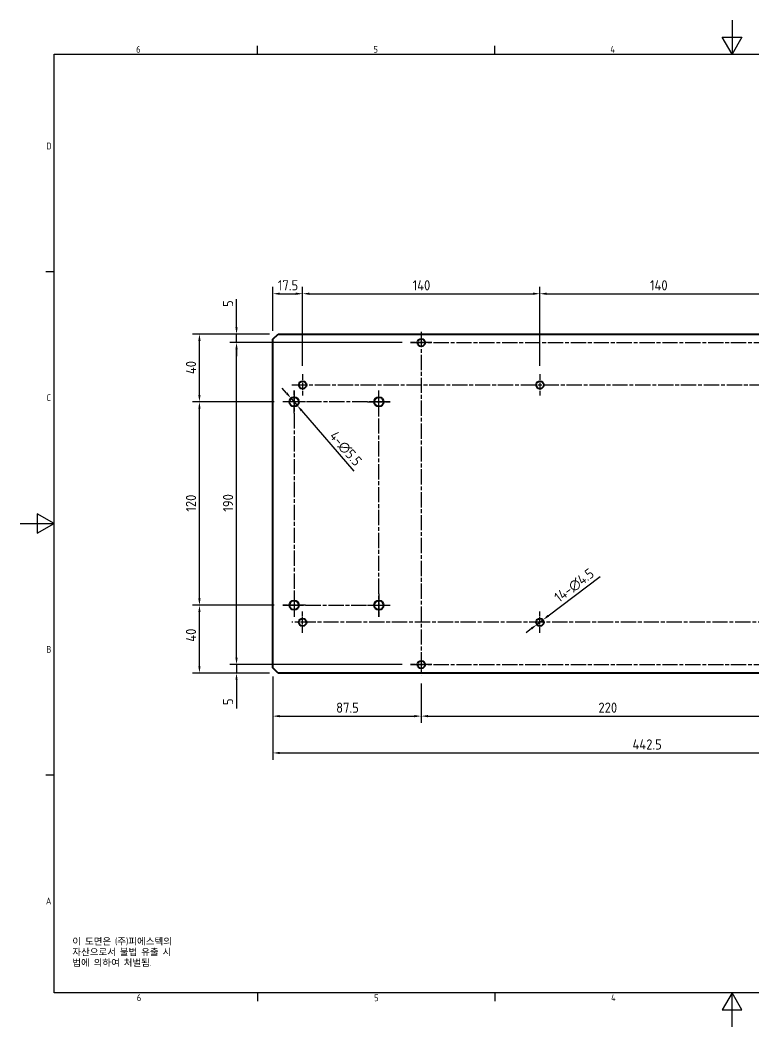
# Model space of a CAD drawing. Header units: millimetres. Extents: x 0 to 840, y 0 to 594.
# Drawn here: x 0 to 433, y 0 to 594 of the extents above; entities that cross this region are included whole.
import ezdxf

# ---------------------------------------------------------------- set-up
doc = ezdxf.new("R2010")
doc.units = ezdxf.units.MM
doc.header["$LTSCALE"] = 2
doc.linetypes.add('CHAIN', pattern=[0.3543, 0.2362, -0.0295, 0.0591, -0.0295])
doc.layers.get('0').update_dxf_attribs({"color": 3, "lineweight": 25})
for name, color, linetype, lineweight in [('가시적인 것(ISO)', 3, 'Continuous', 40), ('경계(ISO)', 7, 'Continuous', 25), ('기호(ISO)', 5, 'Continuous', 25), ('중심 표식(ISO)', 1, 'Continuous', 25), ('중심선(ISO)', 1, 'Continuous', 25), ('치수(ISO)', 2, 'Continuous', 25)]:
    doc.layers.add(name, color=color, linetype=linetype, lineweight=lineweight)
doc.styles.add('문자 텍스트_PSTEK_POSCO', font='isocp.shx')
doc.styles.add('치수 텍스트_PSTEK_POSCO', font='isocp.shx')
doc.dimstyles.new('치수_PSTEK_POSCO', dxfattribs={"dimscale": 2, "dimtxt": 3, "dimasz": 2, "dimexe": 2, "dimexo": 2.5, "dimgap": 1, "dimtad": 1, "dimrnd": 1e-08, "dimdsep": 46, "dimtxsty": '치수 텍스트_PSTEK_POSCO', "dimcen": 0.09, "dimdle": 10, "dimclrd": 7, "dimclre": 7, "dimclrt": 2, "dimadec": 1, "dimazin": 2, "dimtfac": 1, "dimtmove": 0, "dimatfit": 3, "dimfxl": 0, "dimtolj": 1, "dimlwd": -1, "dimlwe": -1, "dimarcsym": 0})

# ---------------------------------------------------------------- blocks, each defined once
blk = doc.blocks.new('경계 Default Border')
at = {"layer": '경계(ISO)'}
for p, q in [((70, 287), (70, 289.4)), ((140, 287), (140, 289.4)), ((10, 222.75), (7.6, 222.75)), ((10, 74.25), (7.6, 74.25)), ((70, 10), (70, 7.6)), ((140, 10), (140, 7.6))]:
    blk.add_line(p, q, dxfattribs=at)
at = {"layer": '경계(ISO)', "flags": 128}
for points in [[(210, 297), (210, 287), (207.11, 292), (212.89, 292), (210, 287)], [(10, 10), (10, 287), (410, 287), (410, 10), (10, 10)], [(0, 148.5), (10, 148.5), (5, 151.39), (5, 145.61), (10, 148.5)], [(210, 0), (210, 10), (207.11, 5), (212.89, 5), (210, 10)]]:
    blk.add_lwpolyline(points, dxfattribs=at)
at = {"layer": '경계(ISO)', "color": 2, "char_height": 2, "attachment_point": 7, "style": '문자 텍스트_PSTEK_POSCO'}
for s, insert in [('6', (34.22, 287.38)), ('5', (104.22, 287.38)), ('4', (174.11, 287.4)), ('D', (7.71, 258.86)), ('C', (7.82, 184.61)), ('B', (7.71, 110.36)), ('A', (7.6, 36.12)), ('6', (34.43, 7.58)), ('5', (104.43, 7.58)), ('4', (174.32, 7.6))]:
    blk.add_mtext(s, dxfattribs=dict(at, insert=insert))
blk = doc.blocks.new('*D22')
at = {"layer": 'Defpoints', "color": 0, "transparency": 16777216}
for p in [(166.64, 432.57), (149.14, 405.76), (166.64, 385.01)]:
    blk.add_point(p, dxfattribs=at)
at = {"layer": '치수(ISO)', "color": 7, "transparency": 16777216}
for p, q in [((149.14, 410.76), (149.14, 436.57)), ((166.64, 390.01), (166.64, 436.57)), ((153.14, 432.57), (162.64, 432.57))]:
    blk.add_line(p, q, dxfattribs=at)
for points in [[(153.14, 433.24), (153.14, 431.9), (149.14, 432.57)], [(162.64, 433.24), (162.64, 431.9), (166.64, 432.57)]]:
    blk.add_solid(points, dxfattribs=at)
at = {"layer": '치수(ISO)', "color": 2, "transparency": 16777216, "insert": (152.05, 437.57), "char_height": 6, "attachment_point": 4, "style": '치수 텍스트_PSTEK_POSCO'}
blk.add_mtext('\\A1;17.5', dxfattribs=at)
blk = doc.blocks.new('*D23')
at = {"layer": 'Defpoints', "color": 0, "transparency": 16777216}
for p in [(306.64, 432.57), (166.64, 385.01), (306.64, 385.01)]:
    blk.add_point(p, dxfattribs=at)
at = {"layer": '치수(ISO)', "color": 7, "transparency": 16777216}
for p, q in [((166.64, 390.01), (166.64, 436.57)), ((306.64, 390.01), (306.64, 436.57)), ((170.64, 432.57), (302.64, 432.57))]:
    blk.add_line(p, q, dxfattribs=at)
for points in [[(170.64, 433.24), (170.64, 431.9), (166.64, 432.57)], [(302.64, 433.24), (302.64, 431.9), (306.64, 432.57)]]:
    blk.add_solid(points, dxfattribs=at)
at = {"layer": '치수(ISO)', "color": 2, "transparency": 16777216, "insert": (231.56, 437.57), "char_height": 6, "attachment_point": 4, "style": '치수 텍스트_PSTEK_POSCO'}
blk.add_mtext('\\A1;140', dxfattribs=at)
blk = doc.blocks.new('*D24')
at = {"layer": 'Defpoints', "color": 0, "transparency": 16777216}
for p in [(446.64, 432.57), (306.64, 385.01), (446.64, 385.01)]:
    blk.add_point(p, dxfattribs=at)
at = {"layer": '치수(ISO)', "color": 7, "transparency": 16777216}
for p, q in [((306.64, 390.01), (306.64, 436.57)), ((446.64, 390.01), (446.64, 436.57)), ((310.64, 432.57), (442.64, 432.57))]:
    blk.add_line(p, q, dxfattribs=at)
for points in [[(310.64, 433.24), (310.64, 431.9), (306.64, 432.57)], [(442.64, 433.24), (442.64, 431.9), (446.64, 432.57)]]:
    blk.add_solid(points, dxfattribs=at)
at = {"layer": '치수(ISO)', "color": 2, "transparency": 16777216, "insert": (371.56, 437.57), "char_height": 6, "attachment_point": 4, "style": '치수 텍스트_PSTEK_POSCO'}
blk.add_mtext('\\A1;140', dxfattribs=at)
blk = doc.blocks.new('*D27')
at = {"layer": 'Defpoints', "color": 0, "transparency": 16777216}
for p in [(149.14, 211.76), (236.64, 207.51), (236.64, 183.34)]:
    blk.add_point(p, dxfattribs=at)
at = {"layer": '치수(ISO)', "color": 7, "transparency": 16777216}
for p, q in [((149.14, 206.76), (149.14, 179.34)), ((236.64, 202.51), (236.64, 179.34)), ((153.14, 183.34), (232.64, 183.34))]:
    blk.add_line(p, q, dxfattribs=at)
for points in [[(153.14, 184), (153.14, 182.67), (149.14, 183.34)], [(232.64, 184), (232.64, 182.67), (236.64, 183.34)]]:
    blk.add_solid(points, dxfattribs=at)
at = {"layer": '치수(ISO)', "color": 2, "transparency": 16777216, "insert": (186.45, 188.34), "char_height": 6, "attachment_point": 4, "style": '치수 텍스트_PSTEK_POSCO'}
blk.add_mtext('\\A1;87.5', dxfattribs=at)
blk = doc.blocks.new('*D28')
at = {"layer": 'Defpoints', "color": 0, "transparency": 16777216}
for p in [(236.64, 207.51), (456.64, 207.51), (456.64, 183.34)]:
    blk.add_point(p, dxfattribs=at)
at = {"layer": '치수(ISO)', "color": 7, "transparency": 16777216}
for p, q in [((236.64, 202.51), (236.64, 179.34)), ((456.64, 202.51), (456.64, 179.34)), ((240.64, 183.34), (452.64, 183.34))]:
    blk.add_line(p, q, dxfattribs=at)
for points in [[(240.64, 184), (240.64, 182.67), (236.64, 183.34)], [(452.64, 184), (452.64, 182.67), (456.64, 183.34)]]:
    blk.add_solid(points, dxfattribs=at)
at = {"layer": '치수(ISO)', "color": 2, "transparency": 16777216, "insert": (341.18, 188.34), "char_height": 6, "attachment_point": 4, "style": '치수 텍스트_PSTEK_POSCO'}
blk.add_mtext('\\A1;220', dxfattribs=at)
blk = doc.blocks.new('*D31')
at = {"layer": 'Defpoints', "color": 0, "transparency": 16777216}
for p in [(105.78, 248.76), (154.89, 248.76), (152.14, 208.76)]:
    blk.add_point(p, dxfattribs=at)
at = {"layer": '치수(ISO)', "color": 7, "transparency": 16777216}
for p, q in [((149.89, 248.76), (101.78, 248.76)), ((105.78, 212.76), (105.78, 244.76)), ((147.14, 208.76), (101.78, 208.76))]:
    blk.add_line(p, q, dxfattribs=at)
for points in [[(105.12, 244.76), (106.45, 244.76), (105.78, 248.76)], [(105.12, 212.76), (106.45, 212.76), (105.78, 208.76)]]:
    blk.add_solid(points, dxfattribs=at)
at = {"layer": '치수(ISO)', "color": 2, "transparency": 16777216, "insert": (100.78, 227.25), "char_height": 6, "attachment_point": 4, "rotation": 90, "style": '치수 텍스트_PSTEK_POSCO'}
blk.add_mtext('\\A1;40', dxfattribs=at)
blk = doc.blocks.new('*D32')
at = {"layer": 'Defpoints', "color": 0, "transparency": 16777216}
for p in [(105.78, 408.76), (152.14, 408.76), (154.89, 368.76)]:
    blk.add_point(p, dxfattribs=at)
at = {"layer": '치수(ISO)', "color": 7, "transparency": 16777216}
for p, q in [((147.14, 408.76), (101.78, 408.76)), ((105.78, 372.76), (105.78, 404.76)), ((149.89, 368.76), (101.78, 368.76))]:
    blk.add_line(p, q, dxfattribs=at)
for points in [[(105.12, 404.76), (106.45, 404.76), (105.78, 408.76)], [(105.12, 372.76), (106.45, 372.76), (105.78, 368.76)]]:
    blk.add_solid(points, dxfattribs=at)
at = {"layer": '치수(ISO)', "color": 2, "transparency": 16777216, "insert": (100.78, 385.16), "char_height": 6, "attachment_point": 4, "rotation": 90, "style": '치수 텍스트_PSTEK_POSCO'}
blk.add_mtext('\\A1;40', dxfattribs=at)
blk = doc.blocks.new('*D33')
at = {"layer": 'Defpoints', "color": 0, "transparency": 16777216}
for p in [(105.78, 368.76), (154.89, 368.76), (154.89, 248.76)]:
    blk.add_point(p, dxfattribs=at)
at = {"layer": '치수(ISO)', "color": 7, "transparency": 16777216}
for p, q in [((149.89, 368.76), (101.78, 368.76)), ((105.78, 252.76), (105.78, 364.76)), ((149.89, 248.76), (101.78, 248.76))]:
    blk.add_line(p, q, dxfattribs=at)
for points in [[(105.12, 364.76), (106.45, 364.76), (105.78, 368.76)], [(105.12, 252.76), (106.45, 252.76), (105.78, 248.76)]]:
    blk.add_solid(points, dxfattribs=at)
at = {"layer": '치수(ISO)', "color": 2, "transparency": 16777216, "insert": (100.78, 303.96), "char_height": 6, "attachment_point": 4, "rotation": 90, "style": '치수 텍스트_PSTEK_POSCO'}
blk.add_mtext('\\A1;120', dxfattribs=at)
blk = doc.blocks.new('*D37')
at = {"layer": 'Defpoints', "color": 0, "transparency": 16777216}
for p in [(127.67, 213.76), (152.14, 208.76), (230.39, 213.76)]:
    blk.add_point(p, dxfattribs=at)
at = {"layer": '치수(ISO)', "color": 7, "transparency": 16777216}
for p, q in [((127.67, 217.76), (127.67, 221.76)), ((225.39, 213.76), (123.67, 213.76)), ((147.14, 208.76), (123.67, 208.76)), ((127.67, 213.76), (127.67, 208.76)), ((127.67, 204.76), (127.67, 187.89))]:
    blk.add_line(p, q, dxfattribs=at)
for points in [[(127, 217.76), (128.33, 217.76), (127.67, 213.76)], [(127, 204.76), (128.33, 204.76), (127.67, 208.76)]]:
    blk.add_solid(points, dxfattribs=at)
at = {"layer": '치수(ISO)', "color": 2, "transparency": 16777216, "insert": (122.67, 189.89), "char_height": 6, "attachment_point": 4, "rotation": 90, "style": '치수 텍스트_PSTEK_POSCO'}
blk.add_mtext('\\A1;5', dxfattribs=at)
blk = doc.blocks.new('*D38')
at = {"layer": 'Defpoints', "color": 0, "transparency": 16777216}
for p in [(127.67, 408.76), (152.14, 408.76), (230.39, 403.76)]:
    blk.add_point(p, dxfattribs=at)
at = {"layer": '치수(ISO)', "color": 7, "transparency": 16777216}
for p, q in [((127.67, 412.76), (127.67, 429.43)), ((147.14, 408.76), (123.67, 408.76)), ((127.67, 403.76), (127.67, 408.76)), ((225.39, 403.76), (123.67, 403.76)), ((127.67, 399.76), (127.67, 395.76))]:
    blk.add_line(p, q, dxfattribs=at)
for points in [[(127, 412.76), (128.33, 412.76), (127.67, 408.76)], [(127, 399.76), (128.33, 399.76), (127.67, 403.76)]]:
    blk.add_solid(points, dxfattribs=at)
at = {"layer": '치수(ISO)', "color": 2, "transparency": 16777216, "insert": (122.67, 424.78), "char_height": 6, "attachment_point": 4, "rotation": 90, "style": '치수 텍스트_PSTEK_POSCO'}
blk.add_mtext('\\A1;5', dxfattribs=at)
blk = doc.blocks.new('*D39')
at = {"layer": 'Defpoints', "color": 0, "transparency": 16777216}
for p in [(127.67, 403.76), (230.39, 403.76), (230.39, 213.76)]:
    blk.add_point(p, dxfattribs=at)
at = {"layer": '치수(ISO)', "color": 7, "transparency": 16777216}
for p, q in [((225.39, 403.76), (123.67, 403.76)), ((127.67, 217.76), (127.67, 399.76)), ((225.39, 213.76), (123.67, 213.76))]:
    blk.add_line(p, q, dxfattribs=at)
for points in [[(127, 399.76), (128.33, 399.76), (127.67, 403.76)], [(127, 217.76), (128.33, 217.76), (127.67, 213.76)]]:
    blk.add_solid(points, dxfattribs=at)
at = {"layer": '치수(ISO)', "color": 2, "transparency": 16777216, "insert": (122.67, 303.97), "char_height": 6, "attachment_point": 4, "rotation": 90, "style": '치수 텍스트_PSTEK_POSCO'}
blk.add_mtext('\\A1;190', dxfattribs=at)
blk = doc.blocks.new('*D41')
at = {"layer": 'Defpoints', "color": 0, "transparency": 16777216}
for p in [(159.85, 370.85), (163.43, 366.68)]:
    blk.add_point(p, dxfattribs=at)
at = {"layer": '치수(ISO)', "color": 7, "transparency": 16777216}
for p, q in [((157.24, 373.88), (154.63, 376.91)), ((159.85, 370.85), (163.43, 366.68)), ((166.04, 363.65), (196.82, 327.89))]:
    blk.add_line(p, q, dxfattribs=at)
for points in [[(157.74, 374.32), (156.73, 373.45), (159.85, 370.85)], [(166.55, 364.08), (165.54, 363.21), (163.43, 366.68)]]:
    blk.add_solid(points, dxfattribs=at)
at = {"layer": '치수(ISO)', "color": 2, "transparency": 16777216, "insert": (184.27, 350.14), "char_height": 6, "attachment_point": 4, "rotation": 310.72209, "style": '치수 텍스트_PSTEK_POSCO'}
blk.add_mtext('\\A1;4-∅5.5', dxfattribs=at)
blk = doc.blocks.new('*D42')
at = {"layer": 'Defpoints', "color": 0, "transparency": 16777216}
for p in [(308.43, 240.12), (304.85, 237.4)]:
    blk.add_point(p, dxfattribs=at)
at = {"layer": '치수(ISO)', "color": 7, "transparency": 16777216}
for p, q in [((311.62, 242.54), (342.2, 265.74)), ((304.85, 237.4), (308.43, 240.12)), ((301.66, 234.99), (298.47, 232.57))]:
    blk.add_line(p, q, dxfattribs=at)
for points in [[(311.22, 243.07), (312.02, 242.01), (308.43, 240.12)], [(301.26, 235.52), (302.06, 234.46), (304.85, 237.4)]]:
    blk.add_solid(points, dxfattribs=at)
at = {"layer": '치수(ISO)', "color": 2, "transparency": 16777216, "insert": (316.36, 252.41), "char_height": 6, "attachment_point": 4, "rotation": 37.18515, "style": '치수 텍스트_PSTEK_POSCO'}
blk.add_mtext('\\A1;14-∅4.5', dxfattribs=at)
blk = doc.blocks.new('*D43')
at = {"layer": 'Defpoints', "color": 0, "transparency": 16777216}
for p in [(149.14, 211.76), (591.64, 211.76), (591.64, 161.63)]:
    blk.add_point(p, dxfattribs=at)
at = {"layer": '치수(ISO)', "color": 7, "transparency": 16777216}
for p, q in [((149.14, 206.76), (149.14, 157.63)), ((591.64, 206.76), (591.64, 157.63)), ((153.14, 161.63), (587.64, 161.63))]:
    blk.add_line(p, q, dxfattribs=at)
for points in [[(153.14, 162.29), (153.14, 160.96), (149.14, 161.63)], [(587.64, 162.29), (587.64, 160.96), (591.64, 161.63)]]:
    blk.add_solid(points, dxfattribs=at)
at = {"layer": '치수(ISO)', "color": 2, "transparency": 16777216, "insert": (361.27, 166.63), "char_height": 6, "attachment_point": 4, "style": '치수 텍스트_PSTEK_POSCO'}
blk.add_mtext('\\A1;442.5', dxfattribs=at)

msp = doc.modelspace()

# ---------------------------------------------------------------- linework, layer by layer
at = {"layer": '가시적인 것(ISO)'}
for p, q in [((149.141, 405.765), (152.141, 408.765)), ((149.141, 211.765), (149.141, 405.765)), ((152.141, 408.765), (588.641, 408.765)), ((152.141, 208.765), (149.141, 211.765)), ((588.641, 208.765), (152.141, 208.765))]:
    msp.add_line(p, q, dxfattribs=at)
for centre, radius in [((236.641, 403.765), 2.25), ((166.641, 378.765), 2.25), ((306.641, 378.765), 2.25), ((161.641, 368.765), 2.75), ((211.641, 368.765), 2.75), ((161.641, 248.765), 2.75), ((211.641, 248.765), 2.75), ((166.641, 238.765), 2.25), ((306.641, 238.765), 2.25), ((236.641, 213.765), 2.25)]:
    msp.add_circle(centre, radius, dxfattribs=at)
at = {"layer": '중심 표식(ISO)', "linetype": 'CHAIN', "ltscale": 6.944946}
for p, q in [((242.891, 403.765), (230.391, 403.765)), ((166.641, 385.015), (166.641, 372.515)), ((306.641, 385.015), (306.641, 372.515)), ((166.641, 232.515), (166.641, 245.015)), ((306.641, 232.515), (306.641, 245.015)), ((242.891, 213.765), (230.391, 213.765))]:
    msp.add_line(p, q, dxfattribs=at)
at = {"layer": '중심 표식(ISO)', "linetype": 'CHAIN', "ltscale": 7.50055}
for p, q in [((161.641, 362.015), (161.641, 375.515)), ((211.641, 362.015), (211.641, 375.515)), ((168.391, 368.765), (154.891, 368.765)), ((204.891, 368.765), (218.391, 368.765)), ((161.641, 255.515), (161.641, 242.015)), ((211.641, 255.515), (211.641, 242.015)), ((168.391, 248.765), (154.891, 248.765)), ((204.891, 248.765), (218.391, 248.765))]:
    msp.add_line(p, q, dxfattribs=at)
at = {"layer": '중심선(ISO)', "linetype": 'CHAIN', "ltscale": 19.051651}
for p, q in [((236.641, 410.015), (236.641, 207.515)), ((230.391, 403.765), (577.891, 403.765)), ((160.391, 378.765), (592.891, 378.765)), ((161.641, 375.515), (161.641, 242.015)), ((211.641, 242.015), (211.641, 375.515)), ((218.391, 368.765), (154.891, 368.765)), ((154.891, 248.765), (218.391, 248.765)), ((592.891, 238.765), (160.391, 238.765)), ((230.391, 213.765), (577.891, 213.765))]:
    msp.add_line(p, q, dxfattribs=at)

# ---------------------------------------------------------------- block references
at = {"xscale": 2, "yscale": 2, "zscale": 2}
msp.add_blockref('경계 Default Border', (0, 0), dxfattribs=at)

# ---------------------------------------------------------------- texts
at = {"layer": '기호(ISO)', "color": 7, "insert": (30.789, 52.457), "char_height": 4, "width": 102.48028, "attachment_point": 1, "line_spacing_factor": 0.944221, "style": '문자 텍스트_PSTEK_POSCO'}
msp.add_mtext('{이 도면은 (주)피에스텍의\\P자산으로서 불법 유출 시 \\P법에 의하여 처벌됨.}', dxfattribs=at)

# ---------------------------------------------------------------- dimensions: what is measured, and where the dimension line sits
at = {"layer": '치수(ISO)', "color": 7}
for base, p1, p2, angle, override, picture, middle in [((166.641, 432.571), (149.141, 405.765), (166.641, 385.015), 180, {"dimdec": 2, "dimtp": 0, "dimtm": 0, "dimtdec": 2, "dimtofl": 0, "dimatfit": 1}, '*D22', (157.871, 432.571)), ((306.641, 432.571), (166.641, 385.015), (306.641, 385.015), 180, {"dimdec": 2, "dimtp": 0, "dimtm": 0, "dimtdec": 2, "dimtofl": 0, "dimatfit": 1}, '*D23', (236.661, 432.571)), ((446.641, 432.571), (306.641, 385.015), (446.641, 385.015), 180, {"dimdec": 2, "dimtp": 0, "dimtm": 0, "dimtdec": 2, "dimtofl": 0, "dimatfit": 1}, '*D24', (376.661, 432.571)), ((127.666, 408.765), (230.391, 403.765), (152.141, 408.765), 90, {"dimdec": 2, "dimtp": 0, "dimtm": 0, "dimtdec": 2, "dimtofl": 1, "dimatfit": 1}, '*D38', (127.666, 426.108)), ((105.784, 408.765), (154.891, 368.765), (152.141, 408.765), 90, {"dimdec": 2, "dimtp": 0, "dimtm": 0, "dimtdec": 2, "dimtofl": 0, "dimatfit": 1}, '*D32', (105.784, 388.765)), ((127.666, 403.765), (230.391, 213.765), (230.391, 403.765), 90, {"dimdec": 2, "dimtp": 0, "dimtm": 0, "dimtdec": 2, "dimtofl": 0, "dimatfit": 1}, '*D39', (127.666, 308.785)), ((105.784, 368.765), (154.891, 248.765), (154.891, 368.765), 90, {"dimdec": 2, "dimtp": 0, "dimtm": 0, "dimtdec": 2, "dimtofl": 0, "dimatfit": 1}, '*D33', (105.784, 308.765)), ((105.784, 248.765), (152.141, 208.765), (154.891, 248.765), 90, {"dimdec": 2, "dimtp": 0, "dimtm": 0, "dimtdec": 2, "dimtofl": 0, "dimatfit": 1}, '*D31', (105.784, 230.853)), ((127.666, 213.765), (152.141, 208.765), (230.391, 213.765), 90, {"dimdec": 2, "dimtp": 0, "dimtm": 0, "dimtdec": 2, "dimtofl": 1, "dimatfit": 1}, '*D37', (127.666, 191.214)), ((236.641, 183.337), (149.141, 211.765), (236.641, 207.515), 180, {"dimdec": 2, "dimtp": 0, "dimtm": 0, "dimtdec": 2, "dimtofl": 0, "dimatfit": 1}, '*D27', (192.871, 183.337)), ((456.641, 183.337), (236.641, 207.515), (456.641, 207.515), 180, {"dimdec": 2, "dimtp": 0, "dimtm": 0, "dimtdec": 2, "dimtofl": 0, "dimatfit": 1}, '*D28', (346.661, 183.337))]:
    dim = msp.add_linear_dim(base=base, p1=p1, p2=p2, angle=angle, dimstyle='치수_PSTEK_POSCO', override=override, dxfattribs=at)
    dim.commit()
    dim.dimension.update_dxf_attribs({"geometry": picture, "text_midpoint": middle, "dimtype": 160})
for p1, p2, text, picture, middle in [((159.847, 370.849), (163.435, 366.68), '4-<>', '*D41', (188.002, 338.141)), ((304.848, 237.405), (308.433, 240.125), '14-<>', '*D42', (329.994, 256.481))]:
    dim = msp.add_diameter_dim_2p(p1=p1, p2=p2, text=text, dimstyle='치수_PSTEK_POSCO', override={"dimdec": 2, "dimlfac": 1, "dimtp": 0, "dimtm": 0, "dimtdec": 2, "dimatfit": 2}, dxfattribs=at)
    dim.commit()
    dim.dimension.update_dxf_attribs({"geometry": picture, "text_midpoint": middle, "dimtype": 163})
dim = msp.add_linear_dim(base=(591.641, 161.625), p1=(149.141, 211.765), p2=(591.641, 211.765), dimstyle='치수_PSTEK_POSCO', override={"dimdec": 2, "dimtp": 0, "dimtm": 0, "dimtdec": 2, "dimtofl": 0, "dimatfit": 1}, dxfattribs=at)
dim.commit()
dim.dimension.update_dxf_attribs({"geometry": '*D43', "text_midpoint": (370.391, 161.625), "dimtype": 160})

doc.saveas('drawing.dxf')
